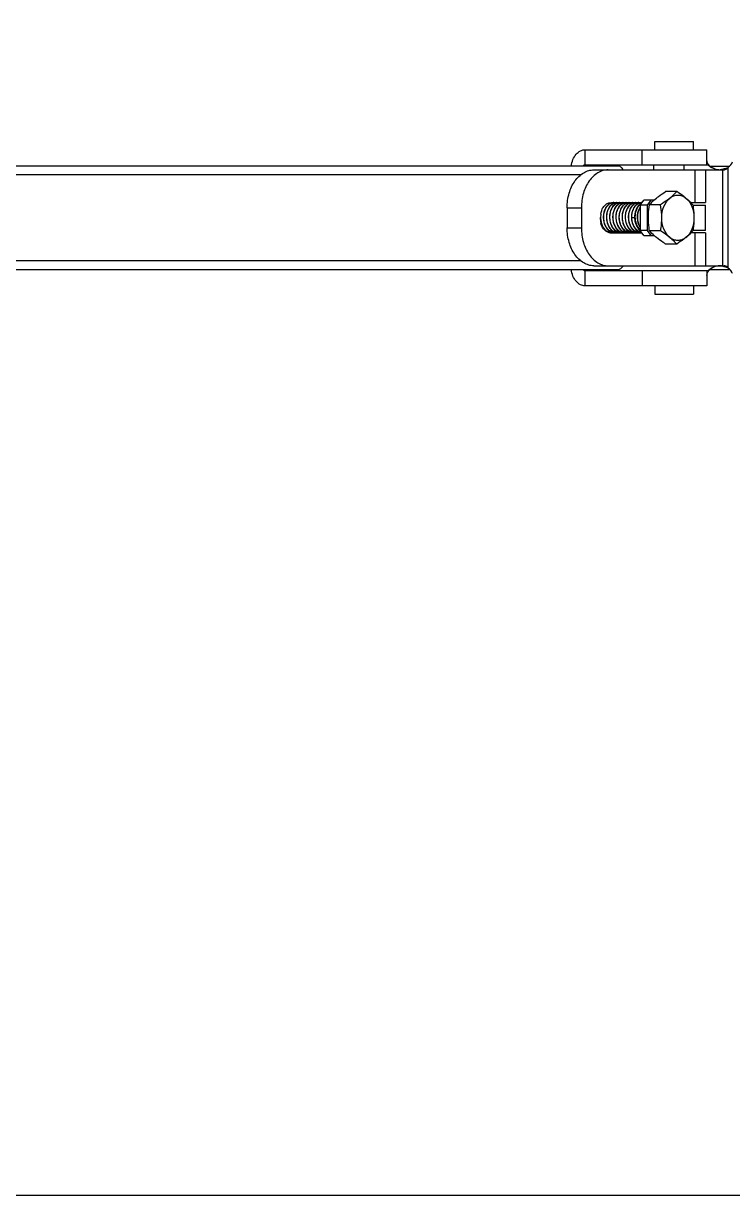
# Model space of a CAD drawing. Extents: x -1396510 to 1250330, y -1892470 to 1623980.
# Drawn here: x -1172521 to -1171185, y -56192 to -53982 of the extents above; entities that cross this region are included whole.
import ezdxf

# ---------------------------------------------------------------- set-up
doc = ezdxf.new("R2010")
doc.units = 0
doc.header["$LTSCALE"] = 1000
doc.header["$MEASUREMENT"] = 0

msp = doc.modelspace()

# ---------------------------------------------------------------- linework, layer by layer
at = {"linetype": 'Continuous'}
for p, q in [((-1171462.4, -54248.4), (-1171462.4, -54219.9)), ((-1171462.4, -54219.9), (-1171233.3, -54219.9)), ((-1171355.1, -54248.4), (-1171355.1, -54219.9)), ((-1171331.4, -54219.9), (-1171331.4, -54204.6)), ((-1171258.1, -54219.9), (-1171258.1, -54204.6)), ((-1171233.3, -54248.4), (-1171233.3, -54219.9)), ((-1171400.6, -54250.8), (-1172896.7, -54250.8)), ((-1171470.9, -54267.5), (-1172731.1, -54267.5)), ((-1171462.4, -54248.4), (-1171233.3, -54248.4)), ((-1171446, -54257.9), (-1171419.1, -54257.9)), ((-1171419.1, -54257.9), (-1171200.8, -54257.9)), ((-1171333.2, -54257.9), (-1171333.2, -54248.4)), ((-1171276.1, -54257.9), (-1171276.1, -54248.4)), ((-1171255.9, -54257.9), (-1171255.9, -54319.8)), ((-1171235.6, -54257.9), (-1171235.6, -54319.8)), ((-1171227.4, -54251.5), (-1171229, -54249.3)), ((-1171227.7, -54250.8), (-1171189.9, -54250.8)), ((-1171202.8, -54438.8), (-1171202.8, -54257.9)), ((-1171192.7, -54443.4), (-1171192.7, -54253.3)), ((-1171290, -54298.9), (-1171310.9, -54298.9)), ((-1171496.5, -54329.3), (-1171496.5, -54367.4)), ((-1171496.5, -54329.3), (-1171469.6, -54329.3)), ((-1171469.6, -54329.3), (-1171469.6, -54367.4)), ((-1171358.9, -54324.6), (-1171352.2, -54315.1)), ((-1171358.9, -54324.6), (-1171358.9, -54372.2)), ((-1171345.4, -54324.6), (-1171358.9, -54324.6)), ((-1171332.6, -54315.1), (-1171352.2, -54315.1)), ((-1171338.7, -54315.1), (-1171345.4, -54324.6)), ((-1171345.4, -54324.6), (-1171345.4, -54372.2)), ((-1171320.3, -54323.7), (-1171341.2, -54323.7)), ((-1171263.3, -54319.8), (-1171235.6, -54319.8)), ((-1171259.6, -54324.6), (-1171235.7, -54324.6)), ((-1171235.7, -54372.2), (-1171235.7, -54324.6)), ((-1171374.6, -54347.5), (-1171369.5, -54347.7)), ((-1171369.5, -54347.7), (-1171369.4, -54347.7)), ((-1171496.5, -54367.4), (-1171469.6, -54367.4)), ((-1171424.9, -54371.5), (-1171424.9, -54371.6)), ((-1171352.2, -54381.7), (-1171358.9, -54372.2)), ((-1171345.4, -54372.2), (-1171358.9, -54372.2)), ((-1171345.4, -54372.2), (-1171338.7, -54381.7)), ((-1171320.3, -54373.1), (-1171341.2, -54373.1)), ((-1171235.6, -54376.9), (-1171263.3, -54376.9)), ((-1171235.7, -54372.2), (-1171259.6, -54372.2)), ((-1171255.9, -54376.9), (-1171255.9, -54438.8)), ((-1171235.6, -54376.9), (-1171235.6, -54438.8)), ((-1171352.2, -54381.7), (-1171332.6, -54381.7)), ((-1171290, -54397.8), (-1171310.9, -54397.8)), ((-1172896.7, -54446), (-1171400.6, -54446)), ((-1171470.9, -54429.3), (-1172731.1, -54429.3)), ((-1171446, -54438.8), (-1171419.1, -54438.8)), ((-1171419.1, -54438.8), (-1171200.8, -54438.8)), ((-1171227.4, -54445.3), (-1171229, -54447.4)), ((-1171227.7, -54446), (-1171189.9, -54446)), ((-1171462.4, -54476.9), (-1171462.4, -54448.3)), ((-1171233.3, -54448.3), (-1171462.4, -54448.3)), ((-1171355.1, -54448.3), (-1171355.1, -54476.9)), ((-1171233.3, -54448.3), (-1171233.3, -54476.9)), ((-1171233.3, -54476.9), (-1171462.4, -54476.9)), ((-1171331.4, -54476.9), (-1171331.4, -54492.2)), ((-1171258.1, -54476.9), (-1171258.1, -54492.2))]:
    msp.add_line(p, q, dxfattribs=at)
at = {"color": 7}
for p, q in [((-1171331.4, -54204.6), (-1171258.1, -54204.6)), ((-1171331.4, -54492.2), (-1171258.1, -54492.2))]:
    msp.add_line(p, q, dxfattribs=at)
msp.add_lwpolyline([(-1164141.9, -56192.4), (-1173857.6, -56192.4), (-1173857.6, -47038.2), (-1164141.9, -47038.2), (-1164141.9, -56192.4)])
at = {"linetype": 'Continuous'}
for points in [[(-1171229, -54249.3), (-1171230.5, -54247.2), (-1171231.8, -54244.6), (-1171232.7, -54242.3), (-1171233.1, -54240.6), (-1171233.3, -54239.6), (-1171233.3, -54239.3)], [(-1171219.5, -54255.7), (-1171222.4, -54254.4), (-1171225.6, -54252.6), (-1171227.9, -54250.6), (-1171229, -54249.3)], [(-1171229, -54447.4), (-1171227.8, -54446.1), (-1171225.6, -54444.2), (-1171222.4, -54442.3), (-1171219.5, -54441.1)], [(-1171233.3, -54457.4), (-1171233.3, -54457.2), (-1171233.1, -54456.2), (-1171232.7, -54454.5), (-1171231.8, -54452.2), (-1171230.5, -54449.6), (-1171229, -54447.4)]]:
    msp.add_lwpolyline(points, dxfattribs=at)
for centre, radius, start, end in [((-1171206.8, -54234.1), 23.8, 306.2515, 337.9757), ((-1171239.1, -54264), 17.1, 55.8113, 56.212), ((-1171218, -54186.1), 71.9, 275.7567, 279.9719), ((-1171218.1, -54185.3), 72.7, 279.9559, 280.2702), ((-1171405.8, -54338.2), 19.3, 131.964, 132.1536), ((-1171409.5, -54333), 13.2, 90.0485, 101.3896), ((-1171408.8, -54332.8), 13, 90.0022, 93.205), ((-1171408.8, -54333), 13.2, 78.6612, 89.9519), ((-1171403.7, -54333), 13.2, 90.049, 101.419), ((-1171402.9, -54332.8), 13, 90.0022, 93.2045), ((-1171402.9, -54333), 13.2, 78.5823, 89.951), ((-1171397.8, -54333), 13.2, 90.0481, 101.3405), ((-1171397, -54332.8), 13, 90.0022, 93.205), ((-1171397.1, -54333), 13.2, 77.8509, 89.9475), ((-1171391.9, -54333), 13.1, 90.0402, 100.5881), ((-1171391.1, -54332.8), 13, 90.0022, 93.2045), ((-1171391.2, -54333), 13.2, 78.6162, 89.9515), ((-1171386, -54333), 13.2, 90.0485, 101.3749), ((-1171385.3, -54332.8), 13, 90.0022, 93.2045), ((-1171385.3, -54333), 13.2, 78.5979, 89.951), ((-1171380.1, -54333), 13.2, 90.0481, 101.3562), ((-1171379.4, -54332.8), 13, 90.0022, 93.205), ((-1171379.4, -54333), 13.2, 78.6537, 89.9519), ((-1171374.2, -54333), 13.2, 90.049, 101.4114), ((-1171373.5, -54332.8), 13, 90.0022, 93.2045), ((-1171373.5, -54333), 13.2, 78.63, 89.9515), ((-1171368.3, -54333), 13.2, 90.0485, 101.3896), ((-1171367.6, -54332.8), 13, 90.0022, 93.2045), ((-1171367.6, -54333), 13.2, 78.6109, 89.9515), ((-1171362.4, -54333), 13.2, 90.0485, 101.3691), ((-1171361.7, -54332.8), 13, 90.0022, 93.205), ((-1171361.7, -54333), 13.2, 78.6706, 89.9519), ((-1171356.5, -54333), 13.2, 90.049, 101.4279), ((-1171355.8, -54332.8), 13, 90.0022, 93.2059), ((-1171355.8, -54332.8), 12.9, 88.8476, 89.9996), ((-1171393.9, -54347.1), 40.3, 181.2819, 181.9468), ((-1171393.9, -54347.1), 40.3, 181.9386, 188.8282), ((-1171394.9, -54350.4), 38.9, 184.186, 191.3833), ((-1171395.4, -54347.3), 38.8, 188.8132, 195.6695), ((-1171393.2, -54347.1), 40.2, 175.8695, 181.8937), ((-1171393.1, -54347.1), 40.4, 181.8866, 182.0013), ((-1171393.5, -54347.1), 40, 181.9721, 192.7007), ((-1171394.6, -54347), 38.9, 170.5973, 175.8743), ((-1171396.7, -54347.7), 37.4, 195.705, 195.9957), ((-1171389.3, -54347.2), 33.2, 189.9934, 190.9868), ((-1171383.5, -54347.2), 33.2, 189.6804, 192.1159), ((-1171353.9, -54347.2), 33.2, 189.744, 191.2124), ((-1171335.7, -54347.1), 33.8, 180.8014, 181.0371), ((-1171329.1, -54347.1), 40.3, 180.6833, 180.8601), ((-1171412.5, -54361.2), 15.8, 260.6219, 269.9716), ((-1171411.7, -54361.1), 15.9, 259.2082, 267.3111), ((-1171411.8, -54361.3), 15.6, 267.3317, 269.9983), ((-1171411.8, -54361.2), 15.8, 270.0289, 279.4251), ((-1171406.6, -54361.2), 15.8, 260.4992, 269.9707), ((-1171405.9, -54361.1), 15.9, 259.1989, 267.3111), ((-1171405.9, -54361.3), 15.6, 267.3321, 269.9983), ((-1171405.9, -54361.2), 15.8, 270.0293, 279.4751), ((-1171400.7, -54361.2), 15.8, 260.5492, 269.9711), ((-1171400, -54361.1), 15.9, 259.2269, 267.3115), ((-1171400, -54361.3), 15.6, 267.3325, 269.9983), ((-1171400, -54361.2), 15.8, 270.0293, 279.5221), ((-1171394.8, -54361.2), 15.8, 260.5971, 269.9716), ((-1171394.1, -54361.3), 15.6, 267.3321, 269.9983), ((-1171394.1, -54361.2), 15.8, 270.0289, 279.4406), ((-1171388.9, -54361.2), 15.8, 260.5147, 269.9707), ((-1171388.2, -54361.1), 15.9, 259.2064, 267.3111), ((-1171388.2, -54361.3), 15.6, 267.3321, 269.9983), ((-1171388.2, -54361.2), 15.8, 270.0293, 279.4858), ((-1171383, -54361.2), 15.8, 260.5599, 269.9711), ((-1171382.3, -54361.1), 15.9, 259.2158, 267.3111), ((-1171382.3, -54361.3), 15.6, 267.3321, 269.9983), ((-1171382.3, -54361.2), 15.8, 270.0289, 279.445), ((-1171377.2, -54361.2), 15.8, 260.5191, 269.9711), ((-1171376.4, -54361.1), 15.9, 259.1851, 267.3111), ((-1171376.4, -54361.3), 15.6, 267.3321, 269.9983), ((-1171376.4, -54361.2), 15.8, 270.0306, 279.6644), ((-1171371.3, -54361.2), 15.8, 260.7437, 269.9725), ((-1171370.5, -54361.3), 15.6, 267.3325, 269.9983), ((-1171370.5, -54361.2), 15.8, 270.0293, 279.5017), ((-1171365.4, -54361.2), 15.8, 260.5763, 269.9711), ((-1171364.6, -54361.1), 15.9, 259.2073, 267.3111), ((-1171364.6, -54361.3), 15.6, 267.3321, 269.9983), ((-1171364.7, -54361.2), 15.8, 270.0289, 279.4224), ((-1171359.5, -54361.2), 15.8, 260.4969, 269.9707), ((-1171358.7, -54361.1), 15.9, 259.1895, 267.3111), ((-1171358.8, -54361.3), 15.6, 267.3321, 269.9983), ((-1171345.2, -54356.2), 21.5, 229.376, 232.4805), ((-1171358.8, -54361.2), 15.8, 270.0289, 279.4614), ((-1171353.6, -54361), 15.9, 260.5479, 262.2796), ((-1171218, -54510.6), 71.9, 80.0277, 84.2491), ((-1171218.1, -54511.4), 72.7, 79.7298, 80.0441), ((-1171206.8, -54462.6), 23.8, 22.0243, 53.7485), ((-1171239.1, -54432.8), 17.1, 303.788, 304.1887)]:
    msp.add_arc(centre, radius, start, end, dxfattribs=at)
for points, knots in [([(-1171488.8, -54250.8), (-1171488.3, -54246.6), (-1171486.2, -54238.7), (-1171480.3, -54228.5), (-1171472.1, -54221.6), (-1171465.5, -54219.9), (-1171462.4, -54219.9)], [0, 0, 0, 0, 0.287892, 0.552013, 0.786654, 1, 1, 1, 1]), ([(-1171496.5, -54329.3), (-1171496.5, -54320.1), (-1171494.1, -54302.3), (-1171483.6, -54278.9), (-1171469.3, -54264.7), (-1171456.1, -54258.9), (-1171449.3, -54257.9), (-1171446, -54257.9)], [0, 0, 0, 0, 0.287429, 0.554303, 0.789052, 0.896403, 1, 1, 1, 1]), ([(-1171419.1, -54257.9), (-1171422.4, -54257.9), (-1171429.2, -54258.9), (-1171442.4, -54264.7), (-1171456.7, -54278.9), (-1171467.2, -54302.3), (-1171469.6, -54320.1), (-1171469.6, -54329.3)], [0, 0, 0, 0, 0.103597, 0.210948, 0.445697, 0.712571, 1, 1, 1, 1]), ([(-1171466.8, -54250.8), (-1171466.5, -54250.4), (-1171465.3, -54249.2), (-1171463.6, -54248.4), (-1171462.4, -54248.4)], [0, 0, 0, 0, 0.274002, 1, 1, 1, 1]), ([(-1171390.9, -54257.9), (-1171391.9, -54255.9), (-1171394.5, -54252.4), (-1171398.7, -54250.8), (-1171400.6, -54250.8)], [0, 0, 0, 0, 0.538137, 1, 1, 1, 1]), ([(-1171233.3, -54248.4), (-1171233, -54248.4), (-1171231.6, -54248.6), (-1171230.4, -54249.2), (-1171229.6, -54249.8)], [0, 0, 0, 0, 0.222245, 1, 1, 1, 1]), ([(-1171229.5, -54249.9), (-1171229.3, -54250), (-1171228.6, -54250.5), (-1171227.9, -54251), (-1171227.4, -54251.5)], [0, 0, 0, 0, 0.231104, 1, 1, 1, 1]), ([(-1171227.4, -54251.5), (-1171226.9, -54251.9), (-1171224.5, -54253.6), (-1171221.7, -54254.9), (-1171219.5, -54255.7)], [0, 0, 0, 0, 0.210146, 1, 1, 1, 1]), ([(-1171219.5, -54255.7), (-1171218.4, -54256), (-1171213.8, -54257.4), (-1171209, -54257.9), (-1171205.4, -54257.9)], [0, 0, 0, 0, 0.239548, 1, 1, 1, 1]), ([(-1171205.1, -54256.8), (-1171204.1, -54256.6), (-1171199.9, -54255.8), (-1171195.7, -54254.5), (-1171192.7, -54253.3)], [0, 0, 0, 0, 0.255037, 1, 1, 1, 1]), ([(-1171200.8, -54257.9), (-1171200.1, -54257.9), (-1171196.9, -54257.4), (-1171194.3, -54255.2), (-1171192.7, -54253.3)], [0, 0, 0, 0, 0.231026, 1, 1, 1, 1]), ([(-1171341.2, -54323.7), (-1171340.3, -54322.6), (-1171336.2, -54318.2), (-1171331.8, -54314.2), (-1171328.2, -54311.3)], [0, 0, 0, 0, 0.2325, 1, 1, 1, 1]), ([(-1171328.2, -54311.3), (-1171326.9, -54310.2), (-1171321.3, -54305.8), (-1171315.4, -54301.8), (-1171310.9, -54298.9)], [0, 0, 0, 0, 0.237123, 1, 1, 1, 1]), ([(-1171303, -54311.3), (-1171304.3, -54312.3), (-1171309.9, -54316.7), (-1171315.8, -54320.7), (-1171320.3, -54323.7)], [0, 0, 0, 0, 0.237123, 1, 1, 1, 1]), ([(-1171318.1, -54348.4), (-1171318.1, -54341.1), (-1171315.8, -54327.3), (-1171307.9, -54315.3), (-1171303, -54311.3)], [0, 0, 0, 0, 0.531659, 1, 1, 1, 1]), ([(-1171303, -54311.3), (-1171301.7, -54310.3), (-1171297.2, -54306.4), (-1171292.9, -54302.2), (-1171290, -54298.9)], [0, 0, 0, 0, 0.268858, 1, 1, 1, 1]), ([(-1171303, -54311.3), (-1171300.8, -54309.5), (-1171296, -54306.6), (-1171287.8, -54305), (-1171279.7, -54306.6), (-1171274.9, -54309.5), (-1171272.7, -54311.3)], [0, 0, 0, 0, 0.257487, 0.5, 0.742513, 1, 1, 1, 1]), ([(-1171272.7, -54311.3), (-1171274, -54310.2), (-1171279.6, -54305.8), (-1171285.5, -54301.8), (-1171290, -54298.9)], [0, 0, 0, 0, 0.237123, 1, 1, 1, 1]), ([(-1171272.7, -54311.3), (-1171271.4, -54312.3), (-1171266.9, -54316.2), (-1171262.6, -54320.4), (-1171259.7, -54323.7)], [0, 0, 0, 0, 0.268858, 1, 1, 1, 1]), ([(-1171272.7, -54311.3), (-1171267.7, -54315.3), (-1171259.9, -54327.3), (-1171257.5, -54341.1), (-1171257.5, -54348.4)], [0, 0, 0, 0, 0.468341, 1, 1, 1, 1]), ([(-1171432.9, -54340.6), (-1171432.5, -54337.8), (-1171430.9, -54332.4), (-1171426.8, -54325.6), (-1171421.3, -54321), (-1171416.8, -54319.8), (-1171414.7, -54319.8)], [0, 0, 0, 0, 0.291651, 0.555731, 0.788679, 1, 1, 1, 1]), ([(-1171419.9, -54324.4), (-1171423.6, -54327.8), (-1171427.2, -54335.4), (-1171428.6, -54346.1), (-1171427.9, -54354.7), (-1171425.4, -54362.8), (-1171421.3, -54369.6), (-1171415.8, -54374.6), (-1171411.4, -54376.4), (-1171409.2, -54376.7)], [0, 0, 0, 0, 0.240543, 0.376951, 0.516077, 0.651582, 0.778315, 0.893861, 1, 1, 1, 1]), ([(-1171408.8, -54376.7), (-1171411, -54376.2), (-1171415.4, -54374.4), (-1171420.9, -54369.2), (-1171424.9, -54362.3), (-1171427.3, -54354.1), (-1171427.8, -54345.4), (-1171426.3, -54334.8), (-1171422.5, -54327.3), (-1171418.8, -54324)], [0, 0, 0, 0, 0.106592, 0.222872, 0.350349, 0.486351, 0.625548, 0.761532, 1, 1, 1, 1]), ([(-1171413.4, -54323.8), (-1171417.2, -54327.1), (-1171421.1, -54334.7), (-1171422.7, -54345.4), (-1171422.1, -54354.2), (-1171419.7, -54362.4), (-1171415.5, -54369.4), (-1171410, -54374.6), (-1171405.5, -54376.4), (-1171403.3, -54376.7)], [0, 0, 0, 0, 0.23825, 0.374458, 0.513927, 0.650089, 0.777515, 0.89357, 1, 1, 1, 1]), ([(-1171402.9, -54376.7), (-1171405.6, -54376.2), (-1171411, -54373.6), (-1171417, -54366.5), (-1171420.8, -54357.3), (-1171422.1, -54347), (-1171420.8, -54336.9), (-1171417, -54328.1), (-1171411.2, -54321.8), (-1171406.1, -54320), (-1171403.7, -54319.8)], [0, 0, 0, 0, 0.111168, 0.235186, 0.37226, 0.51609, 0.657328, 0.787032, 0.900261, 1, 1, 1, 1]), ([(-1171412.1, -54320.1), (-1171412.8, -54320.2), (-1171415.7, -54321), (-1171418.3, -54322.8), (-1171419.9, -54324.4)], [0, 0, 0, 0, 0.239126, 1, 1, 1, 1]), ([(-1171418.7, -54323.9), (-1171417.4, -54322.7), (-1171414.6, -54320.8), (-1171411.2, -54319.9), (-1171409.5, -54319.8)], [0, 0, 0, 0, 0.517722, 1, 1, 1, 1]), ([(-1171407.5, -54323.8), (-1171411.3, -54327.1), (-1171415.2, -54334.7), (-1171416.8, -54345.4), (-1171416.2, -54354.2), (-1171413.8, -54362.5), (-1171409.6, -54369.5), (-1171404.1, -54374.6), (-1171399.6, -54376.4), (-1171397.4, -54376.7)], [0, 0, 0, 0, 0.238285, 0.374503, 0.513974, 0.65013, 0.777538, 0.893578, 1, 1, 1, 1]), ([(-1171394.8, -54376.9), (-1171397.6, -54376.8), (-1171403.3, -54374.9), (-1171410, -54368.3), (-1171414.5, -54359.1), (-1171416.2, -54348.5), (-1171415.2, -54337.9), (-1171411.5, -54328.7), (-1171405.6, -54322), (-1171400.3, -54320), (-1171397.8, -54319.8)], [0, 0, 0, 0, 0.10941, 0.230759, 0.36631, 0.510388, 0.653211, 0.784896, 0.899598, 1, 1, 1, 1]), ([(-1171406.3, -54320.1), (-1171406.9, -54320.2), (-1171409.5, -54320.9), (-1171411.9, -54322.4), (-1171413.4, -54323.8)], [0, 0, 0, 0, 0.240336, 1, 1, 1, 1]), ([(-1171401.6, -54323.8), (-1171405.4, -54327.1), (-1171409.3, -54334.7), (-1171410.9, -54345.4), (-1171410.3, -54354.2), (-1171407.9, -54362.4), (-1171403.8, -54369.4), (-1171398.3, -54374.6), (-1171393.8, -54376.4), (-1171391.5, -54376.7)], [0, 0, 0, 0, 0.238229, 0.374429, 0.513899, 0.650063, 0.777497, 0.893565, 1, 1, 1, 1]), ([(-1171391.2, -54376.7), (-1171393.8, -54376.2), (-1171399.2, -54373.6), (-1171405.2, -54366.5), (-1171409, -54357.3), (-1171410.3, -54347), (-1171409, -54336.8), (-1171405.3, -54328.1), (-1171399.4, -54321.8), (-1171394.3, -54320), (-1171391.9, -54319.8)], [0, 0, 0, 0, 0.111173, 0.2352, 0.372281, 0.516109, 0.657344, 0.787038, 0.900263, 1, 1, 1, 1]), ([(-1171400.3, -54320.1), (-1171401, -54320.2), (-1171403.6, -54320.9), (-1171406, -54322.4), (-1171407.5, -54323.8)], [0, 0, 0, 0, 0.240328, 1, 1, 1, 1]), ([(-1171395.8, -54323.8), (-1171399.5, -54327.1), (-1171403.4, -54334.7), (-1171405, -54345.4), (-1171404.4, -54354.2), (-1171402, -54362.4), (-1171397.9, -54369.4), (-1171392.4, -54374.6), (-1171387.8, -54376.4), (-1171385.6, -54376.7)], [0, 0, 0, 0, 0.238265, 0.374477, 0.513943, 0.650101, 0.777521, 0.893572, 1, 1, 1, 1]), ([(-1171385.3, -54376.7), (-1171387.9, -54376.2), (-1171393.3, -54373.6), (-1171399.3, -54366.5), (-1171403.2, -54357.3), (-1171404.4, -54347), (-1171403.1, -54336.8), (-1171399.4, -54328.1), (-1171393.6, -54321.8), (-1171388.4, -54320), (-1171386, -54319.8)], [0, 0, 0, 0, 0.111171, 0.235193, 0.372267, 0.516099, 0.657335, 0.787036, 0.900263, 1, 1, 1, 1]), ([(-1171394.3, -54320), (-1171394.9, -54320.2), (-1171397.6, -54320.9), (-1171400.1, -54322.4), (-1171401.6, -54323.8)], [0, 0, 0, 0, 0.240306, 1, 1, 1, 1]), ([(-1171389.9, -54323.8), (-1171393.6, -54327.1), (-1171397.5, -54334.7), (-1171399.1, -54345.4), (-1171398.5, -54354.2), (-1171396.1, -54362.4), (-1171392, -54369.4), (-1171386.5, -54374.6), (-1171382, -54376.4), (-1171379.7, -54376.7)], [0, 0, 0, 0, 0.23825, 0.374451, 0.513915, 0.650075, 0.7775, 0.893564, 1, 1, 1, 1]), ([(-1171379.4, -54376.7), (-1171382, -54376.2), (-1171387.4, -54373.6), (-1171393.4, -54366.5), (-1171397.3, -54357.3), (-1171398.6, -54347), (-1171397.2, -54336.8), (-1171393.5, -54328.1), (-1171387.7, -54321.8), (-1171382.5, -54320), (-1171380.1, -54319.8)], [0, 0, 0, 0, 0.111175, 0.235209, 0.372292, 0.516125, 0.657357, 0.787047, 0.900268, 1, 1, 1, 1]), ([(-1171388.6, -54320.1), (-1171389.2, -54320.2), (-1171391.8, -54320.9), (-1171394.2, -54322.4), (-1171395.8, -54323.8)], [0, 0, 0, 0, 0.24033, 1, 1, 1, 1]), ([(-1171384, -54323.8), (-1171387.8, -54327.1), (-1171391.7, -54334.7), (-1171393.2, -54345.5), (-1171392.6, -54354.2), (-1171390.2, -54362.5), (-1171386.1, -54369.5), (-1171380.5, -54374.6), (-1171376, -54376.4), (-1171373.8, -54376.7)], [0, 0, 0, 0, 0.238303, 0.374552, 0.514051, 0.650211, 0.777602, 0.893606, 1, 1, 1, 1]), ([(-1171371.3, -54376.9), (-1171374, -54376.8), (-1171379.8, -54374.9), (-1171386.5, -54368.3), (-1171390.9, -54359.1), (-1171392.7, -54348.5), (-1171391.6, -54337.9), (-1171388, -54328.7), (-1171382.1, -54322), (-1171376.7, -54320), (-1171374.2, -54319.8)], [0, 0, 0, 0, 0.109414, 0.230763, 0.366316, 0.510389, 0.653208, 0.784892, 0.899594, 1, 1, 1, 1]), ([(-1171382.7, -54320.1), (-1171383.3, -54320.2), (-1171385.9, -54320.9), (-1171388.3, -54322.4), (-1171389.9, -54323.8)], [0, 0, 0, 0, 0.240335, 1, 1, 1, 1]), ([(-1171378.1, -54323.8), (-1171381.9, -54327.1), (-1171385.8, -54334.7), (-1171387.3, -54345.4), (-1171386.8, -54354.2), (-1171384.3, -54362.4), (-1171380.2, -54369.4), (-1171374.7, -54374.6), (-1171370.2, -54376.4), (-1171368, -54376.7)], [0, 0, 0, 0, 0.238274, 0.374488, 0.513955, 0.650113, 0.777528, 0.893574, 1, 1, 1, 1]), ([(-1171367.6, -54376.7), (-1171370.3, -54376.2), (-1171375.6, -54373.6), (-1171381.7, -54366.5), (-1171385.5, -54357.3), (-1171386.8, -54347), (-1171385.5, -54336.8), (-1171381.7, -54328.1), (-1171375.9, -54321.8), (-1171370.7, -54320), (-1171368.3, -54319.8)], [0, 0, 0, 0, 0.111171, 0.235197, 0.372272, 0.516105, 0.657341, 0.78704, 0.900265, 1, 1, 1, 1]), ([(-1171376.8, -54320.1), (-1171377.4, -54320.2), (-1171380.1, -54320.9), (-1171382.4, -54322.4), (-1171384, -54323.8)], [0, 0, 0, 0, 0.240343, 1, 1, 1, 1]), ([(-1171372.2, -54323.8), (-1171376, -54327.1), (-1171379.9, -54334.7), (-1171381.5, -54345.4), (-1171380.9, -54354.2), (-1171378.4, -54362.4), (-1171374.3, -54369.4), (-1171368.8, -54374.5), (-1171364.3, -54376.4), (-1171362.1, -54376.7)], [0, 0, 0, 0, 0.238233, 0.374429, 0.513894, 0.650057, 0.777489, 0.893561, 1, 1, 1, 1]), ([(-1171361.7, -54376.7), (-1171364.4, -54376.2), (-1171369.8, -54373.6), (-1171375.8, -54366.5), (-1171379.6, -54357.3), (-1171380.9, -54347), (-1171379.6, -54336.8), (-1171375.8, -54328.1), (-1171370, -54321.8), (-1171364.9, -54320), (-1171362.4, -54319.8)], [0, 0, 0, 0, 0.111174, 0.235207, 0.372291, 0.516123, 0.657356, 0.787045, 0.900267, 1, 1, 1, 1]), ([(-1171370.9, -54320.1), (-1171371.6, -54320.2), (-1171374.2, -54320.9), (-1171376.6, -54322.4), (-1171378.1, -54323.8)], [0, 0, 0, 0, 0.240331, 1, 1, 1, 1]), ([(-1171366.3, -54323.8), (-1171370.1, -54327.1), (-1171374, -54334.7), (-1171375.6, -54345.4), (-1171375, -54354.2), (-1171372.5, -54362.4), (-1171368.4, -54369.4), (-1171362.9, -54374.6), (-1171358.4, -54376.4), (-1171356.2, -54376.7)], [0, 0, 0, 0, 0.238236, 0.374441, 0.513912, 0.650077, 0.777508, 0.893568, 1, 1, 1, 1]), ([(-1171374.6, -54347.5), (-1171374.6, -54344), (-1171373.8, -54337.3), (-1171370.1, -54328.4), (-1171364.2, -54321.9), (-1171359, -54320), (-1171356.5, -54319.8)], [0, 0, 0, 0, 0.291821, 0.560232, 0.794326, 1, 1, 1, 1]), ([(-1171365, -54320.1), (-1171365.7, -54320.2), (-1171368.3, -54320.9), (-1171370.7, -54322.4), (-1171372.2, -54323.8)], [0, 0, 0, 0, 0.240343, 1, 1, 1, 1]), ([(-1171360.4, -54323.8), (-1171361.9, -54325.1), (-1171367.5, -54331.7), (-1171369.5, -54340.9), (-1171369.4, -54347.5)], [0, 0, 0, 0, 0.224306, 1, 1, 1, 1]), ([(-1171358.9, -54371.2), (-1171361.9, -54368.2), (-1171366.5, -54360.4), (-1171368.8, -54347.1), (-1171366.8, -54334.1), (-1171362.3, -54326.6), (-1171359.5, -54324)], [0, 0, 0, 0, 0.245715, 0.512956, 0.773315, 1, 1, 1, 1]), ([(-1171359.1, -54320.1), (-1171359.8, -54320.2), (-1171362.4, -54320.9), (-1171364.8, -54322.4), (-1171366.3, -54323.8)], [0, 0, 0, 0, 0.24034, 1, 1, 1, 1]), ([(-1171360.8, -54331.9), (-1171362.2, -54334.4), (-1171364.3, -54340.1), (-1171365.3, -54352), (-1171362.6, -54361.3), (-1171359.2, -54366.2)], [0, 0, 0, 0, 0.239537, 0.497847, 1, 1, 1, 1]), ([(-1171358.9, -54328.4), (-1171360.7, -54331.1), (-1171363.3, -54337.3), (-1171365, -54350.5), (-1171362.4, -54361), (-1171358.9, -54366.7)], [0, 0, 0, 0, 0.237857, 0.495496, 1, 1, 1, 1]), ([(-1171356.6, -54321.2), (-1171356.9, -54321.4), (-1171358.3, -54322.1), (-1171359.5, -54323), (-1171360.4, -54323.8)], [0, 0, 0, 0, 0.243018, 1, 1, 1, 1]), ([(-1171343.4, -54348.4), (-1171343.4, -54346.3), (-1171343.2, -54338), (-1171342.2, -54329.8), (-1171341.2, -54323.7)], [0, 0, 0, 0, 0.251248, 1, 1, 1, 1]), ([(-1171318.1, -54348.4), (-1171318.1, -54346.3), (-1171318.3, -54338), (-1171319.3, -54329.8), (-1171320.3, -54323.7)], [0, 0, 0, 0, 0.251248, 1, 1, 1, 1]), ([(-1171259.7, -54323.7), (-1171259.4, -54325.7), (-1171258.2, -54333.9), (-1171257.5, -54342.2), (-1171257.5, -54348.4)], [0, 0, 0, 0, 0.248681, 1, 1, 1, 1]), ([(-1171432.7, -54358), (-1171432.3, -54359.3), (-1171430.6, -54364.2), (-1171427.7, -54368.8), (-1171424.9, -54371.5)], [0, 0, 0, 0, 0.264817, 1, 1, 1, 1]), ([(-1171414.7, -54376.7), (-1171416.8, -54376.3), (-1171421, -54374.5), (-1171426.2, -54369.9), (-1171430.2, -54363.5), (-1171431.9, -54358.5), (-1171432.5, -54355.9)], [0, 0, 0, 0, 0.220423, 0.459514, 0.72075, 1, 1, 1, 1]), ([(-1171427.6, -54339.6), (-1171427.8, -54340.7), (-1171428.6, -54345.3), (-1171428.5, -54350.1), (-1171427.8, -54353.5)], [0, 0, 0, 0, 0.245648, 1, 1, 1, 1]), ([(-1171421.7, -54339.9), (-1171422, -54340.9), (-1171422.7, -54345.3), (-1171422.6, -54349.7), (-1171422, -54352.9)], [0, 0, 0, 0, 0.245788, 1, 1, 1, 1]), ([(-1171415.9, -54340.2), (-1171416.1, -54341.2), (-1171416.8, -54345.4), (-1171416.7, -54349.6), (-1171416.2, -54352.8)], [0, 0, 0, 0, 0.246058, 1, 1, 1, 1]), ([(-1171410.1, -54340.3), (-1171410.3, -54341.3), (-1171410.9, -54345.5), (-1171410.8, -54349.7), (-1171410.2, -54352.8)], [0, 0, 0, 0, 0.246155, 1, 1, 1, 1]), ([(-1171404.1, -54340.2), (-1171404.4, -54341.2), (-1171405, -54345.4), (-1171404.9, -54349.8), (-1171404.3, -54352.9)], [0, 0, 0, 0, 0.246065, 1, 1, 1, 1]), ([(-1171398.1, -54339.4), (-1171398.3, -54340.5), (-1171399.2, -54345.1), (-1171399, -54349.8), (-1171398.4, -54353.3)], [0, 0, 0, 0, 0.2454, 1, 1, 1, 1]), ([(-1171392.2, -54339.7), (-1171392.5, -54340.8), (-1171393.3, -54345.6), (-1171393.1, -54350.5), (-1171392.3, -54354.1)], [0, 0, 0, 0, 0.245825, 1, 1, 1, 1]), ([(-1171386.4, -54340), (-1171386.7, -54341), (-1171387.4, -54345.3), (-1171387.2, -54349.6), (-1171386.7, -54352.8)], [0, 0, 0, 0, 0.245865, 1, 1, 1, 1]), ([(-1171380.6, -54340.3), (-1171380.8, -54341.3), (-1171381.5, -54345.4), (-1171381.3, -54349.7), (-1171380.8, -54352.8)], [0, 0, 0, 0, 0.246098, 1, 1, 1, 1]), ([(-1171374.7, -54340.3), (-1171374.9, -54341.3), (-1171375.6, -54345.4), (-1171375.4, -54349.7), (-1171374.9, -54352.8)], [0, 0, 0, 0, 0.24614, 1, 1, 1, 1]), ([(-1171355.8, -54376.7), (-1171358.4, -54376.2), (-1171363.7, -54373.6), (-1171369.7, -54366.8), (-1171373.6, -54357.7), (-1171374.5, -54351), (-1171374.6, -54347.5)], [0, 0, 0, 0, 0.215857, 0.456017, 0.721227, 1, 1, 1, 1]), ([(-1171368.6, -54339.4), (-1171368.8, -54340.1), (-1171369.3, -54342.7), (-1171369.5, -54345.5), (-1171369.5, -54347.5)], [0, 0, 0, 0, 0.245441, 1, 1, 1, 1]), ([(-1171369.4, -54347.7), (-1171369.3, -54352.5), (-1171367.6, -54361.6), (-1171362.4, -54369.6), (-1171359.1, -54372.5)], [0, 0, 0, 0, 0.525716, 1, 1, 1, 1]), ([(-1171341.2, -54373.1), (-1171341.5, -54371.1), (-1171342.7, -54362.9), (-1171343.4, -54354.6), (-1171343.4, -54348.4)], [0, 0, 0, 0, 0.248681, 1, 1, 1, 1]), ([(-1171320.3, -54373.1), (-1171320, -54371.1), (-1171318.7, -54362.9), (-1171318.1, -54354.6), (-1171318.1, -54348.4)], [0, 0, 0, 0, 0.248681, 1, 1, 1, 1]), ([(-1171303, -54385.5), (-1171307.9, -54381.4), (-1171315.8, -54369.4), (-1171318.1, -54355.6), (-1171318.1, -54348.4)], [0, 0, 0, 0, 0.468341, 1, 1, 1, 1]), ([(-1171257.5, -54348.4), (-1171257.5, -54355.6), (-1171259.9, -54369.4), (-1171267.7, -54381.4), (-1171272.7, -54385.5)], [0, 0, 0, 0, 0.531659, 1, 1, 1, 1]), ([(-1171257.5, -54348.4), (-1171257.5, -54350.5), (-1171257.7, -54358.7), (-1171258.7, -54367), (-1171259.7, -54373.1)], [0, 0, 0, 0, 0.251248, 1, 1, 1, 1]), ([(-1171446, -54438.8), (-1171449.3, -54438.8), (-1171456.1, -54437.9), (-1171469.3, -54432.1), (-1171483.6, -54417.8), (-1171494.1, -54394.5), (-1171496.5, -54376.6), (-1171496.5, -54367.4)], [0, 0, 0, 0, 0.103597, 0.210948, 0.445697, 0.712571, 1, 1, 1, 1]), ([(-1171469.6, -54367.4), (-1171469.6, -54376.6), (-1171467.2, -54394.5), (-1171456.7, -54417.8), (-1171442.4, -54432.1), (-1171429.2, -54437.9), (-1171422.4, -54438.8), (-1171419.1, -54438.8)], [0, 0, 0, 0, 0.287429, 0.554303, 0.789052, 0.896403, 1, 1, 1, 1]), ([(-1171425.4, -54372), (-1171426.3, -54371.2), (-1171429.8, -54367.1), (-1171432, -54362.1), (-1171433, -54358.1)], [0, 0, 0, 0, 0.23319, 1, 1, 1, 1]), ([(-1171420.2, -54375), (-1171420.7, -54374.8), (-1171422.5, -54374.1), (-1171424.2, -54373), (-1171425.4, -54372)], [0, 0, 0, 0, 0.242775, 1, 1, 1, 1]), ([(-1171424.9, -54371.6), (-1171423.5, -54372.9), (-1171420.5, -54375.2), (-1171416.8, -54376.4), (-1171415.1, -54376.7)], [0, 0, 0, 0, 0.516254, 1, 1, 1, 1]), ([(-1171328.2, -54385.5), (-1171329.5, -54384.5), (-1171334, -54380.6), (-1171338.3, -54376.4), (-1171341.2, -54373.1)], [0, 0, 0, 0, 0.268858, 1, 1, 1, 1]), ([(-1171303, -54385.5), (-1171304.3, -54384.4), (-1171309.9, -54380), (-1171315.8, -54376), (-1171320.3, -54373.1)], [0, 0, 0, 0, 0.237123, 1, 1, 1, 1]), ([(-1171272.7, -54385.5), (-1171271.4, -54384.5), (-1171266.9, -54380.6), (-1171262.6, -54376.4), (-1171259.7, -54373.1)], [0, 0, 0, 0, 0.268858, 1, 1, 1, 1]), ([(-1171310.9, -54397.8), (-1171312.5, -54396.8), (-1171318.4, -54393), (-1171324.2, -54388.8), (-1171328.2, -54385.5)], [0, 0, 0, 0, 0.261287, 1, 1, 1, 1]), ([(-1171303, -54385.5), (-1171301.7, -54386.5), (-1171297.2, -54390.4), (-1171292.9, -54394.6), (-1171290, -54397.8)], [0, 0, 0, 0, 0.268858, 1, 1, 1, 1]), ([(-1171272.7, -54385.5), (-1171274.9, -54387.3), (-1171279.7, -54390.2), (-1171287.8, -54391.7), (-1171296, -54390.2), (-1171300.8, -54387.3), (-1171303, -54385.5)], [0, 0, 0, 0, 0.257487, 0.5, 0.742513, 1, 1, 1, 1]), ([(-1171272.7, -54385.5), (-1171274, -54386.5), (-1171279.6, -54390.9), (-1171285.5, -54394.9), (-1171290, -54397.8)], [0, 0, 0, 0, 0.237123, 1, 1, 1, 1]), ([(-1171462.4, -54476.9), (-1171465.5, -54476.9), (-1171472.1, -54475.2), (-1171480.3, -54468.2), (-1171486.2, -54458.1), (-1171488.3, -54450.2), (-1171488.8, -54446)], [0, 0, 0, 0, 0.213346, 0.447987, 0.712108, 1, 1, 1, 1]), ([(-1171462.4, -54448.3), (-1171462.8, -54448.3), (-1171464.5, -54448.1), (-1171466, -54447), (-1171466.8, -54446)], [0, 0, 0, 0, 0.236834, 1, 1, 1, 1]), ([(-1171400.6, -54446), (-1171398.7, -54446), (-1171394.5, -54444.4), (-1171391.9, -54440.9), (-1171390.9, -54438.9)], [0, 0, 0, 0, 0.461863, 1, 1, 1, 1]), ([(-1171227.4, -54445.3), (-1171227.6, -54445.4), (-1171228.2, -54446), (-1171228.9, -54446.5), (-1171229.5, -54446.9)], [0, 0, 0, 0, 0.26918, 1, 1, 1, 1]), ([(-1171219.5, -54441.1), (-1171220.3, -54441.4), (-1171223.1, -54442.5), (-1171225.7, -54444), (-1171227.4, -54445.3)], [0, 0, 0, 0, 0.285604, 1, 1, 1, 1]), ([(-1171205.4, -54438.8), (-1171206.6, -54438.8), (-1171211.4, -54439), (-1171216.1, -54439.9), (-1171219.5, -54441.1)], [0, 0, 0, 0, 0.257456, 1, 1, 1, 1]), ([(-1171192.7, -54443.4), (-1171193.7, -54443), (-1171197.8, -54441.6), (-1171201.9, -54440.5), (-1171205.1, -54439.9)], [0, 0, 0, 0, 0.242689, 1, 1, 1, 1]), ([(-1171192.7, -54443.4), (-1171193.3, -54442.8), (-1171195.4, -54440.5), (-1171198.5, -54438.8), (-1171200.8, -54438.8)], [0, 0, 0, 0, 0.266, 1, 1, 1, 1]), ([(-1171229.6, -54446.9), (-1171229.9, -54447.2), (-1171231, -54447.9), (-1171232.3, -54448.3), (-1171233.3, -54448.3)], [0, 0, 0, 0, 0.289589, 1, 1, 1, 1])]:
    msp.add_open_spline(points, degree=3, knots=knots, dxfattribs=at)
for points in [[(-1171359.5, -54324), (-1171358.8, -54323.4), (-1171358.1, -54322.8), (-1171357.4, -54322.3)], [(-1171369.5, -54347.7), (-1171369.5, -54350.4), (-1171369.1, -54353.2), (-1171368.4, -54355.8)]]:
    msp.add_open_spline(points, degree=3, dxfattribs=at)

doc.saveas('drawing.dxf')
